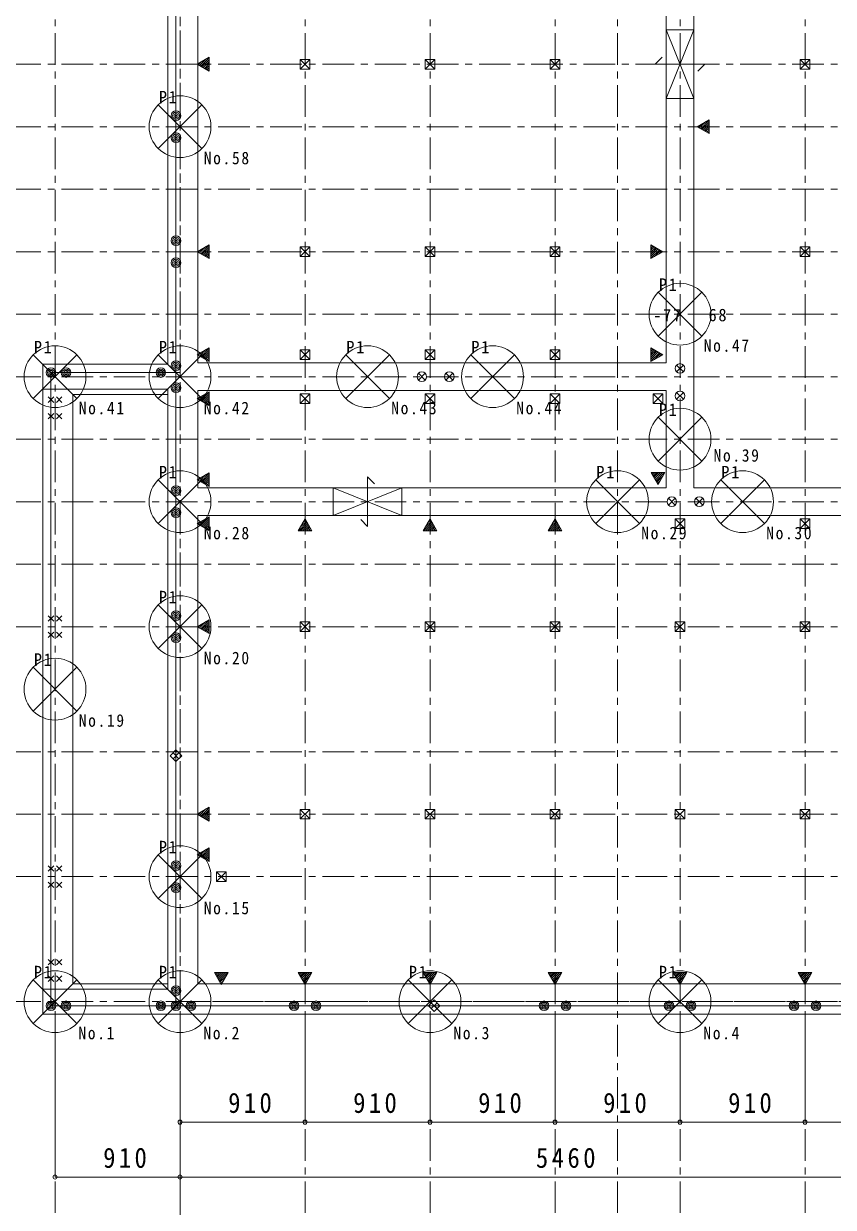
# Model space of a CAD drawing. Units: millimetres at full size, sheet at 1:50. Extents: x -17704 to 55037, y -1981 to 18549.
# Drawn here: x 31021 to 36915, y 5087 to 13704 of the extents above; entities that cross this region are included whole.
import ezdxf

# ---------------------------------------------------------------- set-up
doc = ezdxf.new("R2010")
doc.units = ezdxf.units.MM
doc.header["$LTSCALE"] = 50
doc.linetypes.add('USER2', pattern=[7.6, 4.6, -1, 1, -1])
for name, color, linetype, lineweight in [('0-1_画層21', 30, 'Continuous', 18), ('8-0', 9, 'Continuous', 18), ('F-0', 7, 'Continuous', 18)]:
    doc.layers.add(name, color=color, linetype=linetype, lineweight=lineweight)
doc.styles.add('ＭＳ ゴシック', font='')
doc.styles.get('ＭＳ ゴシック').set_extended_font_data('MS Gothic')

msp = doc.modelspace()

# ---------------------------------------------------------------- linework, layer by layer
at = {"layer": '0-1_画層21'}
for p, q in [((32069.28, 11223.83), (32069.28, 14863.83)), ((32129.28, 6553.84), (32129.28, 14803.83)), ((32289.28, 14643.83), (32289.28, 11233.83)), ((35699.28, 11233.83), (35699.28, 14643.83)), ((35899.27, 14643.83), (35899.27, 10323.83)), ((35899.27, 13158.83), (35699.27, 13658.83)), ((35899.27, 13158.83), (35699.28, 13158.83)), ((31159.28, 11223.83), (32069.28, 11223.83)), ((31159.28, 11043.83), (31159.28, 11223.83)), ((32289.28, 11233.83), (35699.28, 11233.83)), ((31159.28, 6673.84), (31159.28, 11043.83)), ((32069.28, 11043.83), (31159.28, 11043.83)), ((32069.28, 6673.84), (32069.28, 11043.83)), ((35699.28, 11033.83), (32289.28, 11033.83)), ((31379.28, 11003.83), (31379.28, 6713.84)), ((32069.28, 11003.83), (31379.28, 11003.83)), ((33774.28, 10323.83), (33274.27, 10123.83)), ((33774.28, 10323.83), (33774.28, 10123.83)), ((35899.27, 10323.83), (37519.27, 10323.83)), ((32289.28, 10123.83), (32289.28, 6713.84)), ((37519.27, 10123.83), (32289.28, 10123.83)), ((31379.28, 6713.84), (32069.28, 6713.84)), ((32289.28, 6713.84), (42069.27, 6713.84)), ((32289.28, 6493.84), (31159.28, 6493.84)), ((51814.25, 6493.84), (32069.28, 6493.84))]:
    msp.add_line(p, q, dxfattribs=at)
for points in [[(35699.28, 13658.83), (35899.27, 13658.83), (35699.27, 13158.82)], [(32289.28, 10323.83), (35699.28, 10323.83), (35699.28, 11033.83)], [(33274.28, 10123.83), (33274.28, 10323.83), (33774.28, 10123.83)], [(31159.28, 6493.84), (31159.28, 6673.84), (32069.28, 6673.84)]]:
    msp.add_lwpolyline(points, dxfattribs=at)
at = {"layer": '8-0', "linetype": 'USER2'}
for p, q in [((31249.28, 4665.27), (31249.28, 17849.36)), ((32159.28, 4665.27), (32159.28, 17849.36)), ((33069.28, 4665.27), (33069.28, 17849.36)), ((33979.28, 4665.27), (33979.28, 17849.36)), ((34889.28, 4665.27), (34889.28, 17849.36)), ((35344.28, 4665.27), (35344.28, 17849.36)), ((35799.28, 4665.27), (35799.28, 17849.36)), ((36709.27, 4665.27), (36709.27, 17849.36)), ((29396.01, 13408.83), (52724.25, 13408.83)), ((29396.01, 12953.83), (52724.25, 12953.83)), ((29396.01, 12498.83), (52724.25, 12498.83)), ((29396.01, 12043.83), (52724.25, 12043.83)), ((29396.01, 11588.83), (52724.25, 11588.83)), ((29396.01, 11133.83), (52724.25, 11133.83)), ((29396.01, 10678.83), (52724.25, 10678.83)), ((29396.01, 10223.83), (52724.25, 10223.83)), ((29396.01, 9768.83), (52724.25, 9768.83)), ((29396.01, 9313.83), (52724.25, 9313.83)), ((29396.01, 8403.84), (52724.25, 8403.84)), ((29396.01, 7948.84), (52724.25, 7948.84)), ((29396.01, 7493.84), (52724.25, 7493.84)), ((29396.01, 6583.84), (52724.25, 6583.84))]:
    msp.add_line(p, q, dxfattribs=at)
at = {"layer": '8-0'}
for p, q in [((35699.28, 13158.83), (35699.28, 13658.83)), ((35899.27, 13658.83), (35899.27, 13158.83)), ((32300.68, 13399.36), (32345.5, 13444.17)), ((32309.65, 13394.18), (32370.88, 13455.41)), ((33034.28, 13373.83), (33104.28, 13443.83)), ((33104.28, 13373.83), (33034.28, 13443.83)), ((33944.28, 13373.83), (34014.28, 13443.83)), ((34014.28, 13373.83), (33944.28, 13443.83)), ((34854.28, 13373.83), (34924.28, 13443.83)), ((34924.28, 13373.83), (34854.28, 13443.83)), ((35619.28, 13408.83), (35669.28, 13458.83)), ((36674.27, 13373.83), (36744.27, 13443.83)), ((36744.27, 13373.83), (36674.27, 13443.83)), ((32291.72, 13404.53), (32312.04, 13424.86)), ((32318.62, 13389), (32370.88, 13441.27)), ((32327.58, 13383.83), (32370.88, 13427.13)), ((32336.55, 13378.65), (32370.88, 13412.99)), ((32345.51, 13373.48), (32370.88, 13398.85)), ((32354.48, 13368.3), (32370.88, 13384.7)), ((32363.44, 13363.12), (32370.88, 13370.56)), ((35979.27, 13408.83), (35619.28, 13408.83)), ((35979.27, 13408.83), (35929.27, 13358.83)), ((35931.71, 12949.53), (35952.03, 12969.86)), ((35940.68, 12944.36), (35985.5, 12989.17)), ((35949.64, 12939.18), (36010.88, 13000.41)), ((35958.61, 12934.01), (36010.88, 12986.27)), ((35967.58, 12928.83), (36010.88, 12972.13)), ((35976.54, 12923.65), (36010.88, 12957.99)), ((35985.51, 12918.48), (36010.88, 12943.85)), ((35994.47, 12913.3), (36010.88, 12929.7)), ((36003.44, 12908.12), (36010.88, 12915.56)), ((32300.68, 12034.36), (32345.5, 12079.18)), ((32309.65, 12029.18), (32370.88, 12090.42)), ((32318.62, 12024.01), (32370.88, 12076.27)), ((33034.28, 12008.83), (33104.28, 12078.83)), ((33104.28, 12008.83), (33034.28, 12078.83)), ((33944.28, 12008.83), (34014.28, 12078.83)), ((34014.28, 12008.83), (33944.28, 12078.83)), ((34854.28, 12008.83), (34924.28, 12078.83)), ((34924.28, 12008.83), (34854.28, 12078.83)), ((35587.67, 12082.1), (35595.11, 12089.54)), ((35587.67, 12067.96), (35604.08, 12084.36)), ((35587.67, 12053.81), (35613.04, 12079.18)), ((35587.67, 12039.67), (35622.01, 12074.01)), ((35587.67, 12025.53), (35630.97, 12068.83)), ((36674.27, 12008.83), (36744.27, 12078.83)), ((36744.27, 12008.83), (36674.27, 12078.83)), ((32291.72, 12039.54), (32312.04, 12059.86)), ((32327.58, 12018.83), (32370.88, 12062.13)), ((32336.55, 12013.65), (32370.88, 12047.99)), ((32345.51, 12008.48), (32370.88, 12033.85)), ((32354.48, 12003.3), (32370.88, 12019.71)), ((32363.44, 11998.12), (32370.88, 12005.56)), ((35587.67, 12011.39), (35639.94, 12063.65)), ((35587.67, 11997.24), (35648.91, 12058.48)), ((35613.05, 12008.48), (35657.87, 12053.3)), ((35646.52, 12027.8), (35666.84, 12048.12)), ((32291.72, 11289.54), (32312.04, 11309.86)), ((32300.68, 11284.36), (32345.5, 11329.18)), ((32309.65, 11279.18), (32370.88, 11340.42)), ((32318.62, 11274.01), (32370.88, 11326.27)), ((32327.58, 11268.83), (32370.88, 11312.13)), ((32336.55, 11263.65), (32370.88, 11297.99)), ((33034.28, 11258.83), (33104.28, 11328.83)), ((33104.28, 11258.83), (33034.28, 11328.83)), ((33944.28, 11258.83), (34014.28, 11328.83)), ((34014.28, 11258.83), (33944.28, 11328.83)), ((34854.28, 11258.83), (34924.28, 11328.83)), ((34924.28, 11258.83), (34854.28, 11328.83)), ((35587.67, 11332.1), (35595.11, 11339.54)), ((35587.67, 11317.96), (35604.08, 11334.36)), ((35587.67, 11303.81), (35613.04, 11329.18)), ((35587.67, 11289.67), (35622.01, 11324.01)), ((35587.67, 11275.53), (35630.97, 11318.83)), ((35587.67, 11261.39), (35639.94, 11313.65)), ((35587.67, 11247.25), (35648.91, 11308.48)), ((35613.05, 11258.49), (35657.87, 11303.3)), ((35646.52, 11277.8), (35666.84, 11298.13)), ((32345.51, 11258.48), (32370.88, 11283.85)), ((32354.48, 11253.3), (32370.88, 11269.71)), ((32363.44, 11248.13), (32370.88, 11255.56)), ((35774.53, 11169.08), (35824.02, 11218.58)), ((35824.02, 11169.08), (35774.53, 11218.58)), ((31219.28, 11163.83), (32159.28, 11163.83)), ((31219.28, 6553.84), (31219.28, 11163.83)), ((33894.53, 11109.08), (33944.03, 11158.58)), ((33944.03, 11109.08), (33894.53, 11158.58)), ((34094.53, 11109.08), (34144.03, 11158.58)), ((34144.03, 11109.08), (34094.53, 11158.58)), ((32289.28, 11033.83), (32289.28, 10323.83)), ((31199.28, 10946.33), (31239.28, 10986.33)), ((31239.28, 10946.33), (31199.28, 10986.33)), ((31259.28, 10946.33), (31299.28, 10986.33)), ((31299.28, 10946.33), (31259.28, 10986.33)), ((32291.72, 10969.54), (32312.04, 10989.86)), ((32300.68, 10964.36), (32345.5, 11009.18)), ((32309.65, 10959.18), (32370.88, 11020.42)), ((32318.62, 10954.01), (32370.88, 11006.28)), ((32327.58, 10948.83), (32370.88, 10992.13)), ((32336.55, 10943.66), (32370.88, 10977.99)), ((32345.51, 10938.48), (32370.88, 10963.85)), ((32354.48, 10933.3), (32370.88, 10949.71)), ((33034.28, 10938.83), (33104.28, 11008.83)), ((33104.28, 10938.83), (33034.28, 11008.83)), ((33944.28, 10938.83), (34014.28, 11008.83)), ((34014.28, 10938.83), (33944.28, 11008.83)), ((34854.28, 10938.83), (34924.28, 11008.83)), ((34924.28, 10938.83), (34854.28, 11008.83)), ((35604.28, 10938.83), (35674.28, 11008.83)), ((35674.28, 10938.83), (35604.28, 11008.83)), ((35774.53, 10969.08), (35824.02, 11018.58)), ((35824.02, 10969.08), (35774.53, 11018.58)), ((31199.28, 10826.33), (31239.28, 10866.33)), ((31239.28, 10826.33), (31199.28, 10866.33)), ((31259.28, 10826.33), (31299.28, 10866.33)), ((31299.28, 10826.33), (31259.28, 10866.33)), ((32363.44, 10928.13), (32370.88, 10935.56)), ((32309.65, 10369.19), (32370.88, 10430.42)), ((35593.57, 10428), (35601.01, 10435.43)), ((35598.75, 10419.03), (35615.15, 10435.43)), ((35603.92, 10410.07), (35629.29, 10435.43)), ((35609.1, 10401.1), (35643.43, 10435.43)), ((35614.28, 10392.13), (35657.58, 10435.43)), ((35619.45, 10383.17), (35671.72, 10435.43)), ((35624.63, 10374.2), (35685.86, 10435.43)), ((32291.72, 10379.54), (32312.04, 10399.86)), ((32300.68, 10374.36), (32345.5, 10419.18)), ((32318.62, 10364.01), (32370.88, 10416.28)), ((32327.58, 10358.83), (32370.88, 10402.13)), ((32336.55, 10353.66), (32370.88, 10387.99)), ((32345.51, 10348.48), (32370.88, 10373.85)), ((32354.48, 10343.3), (32370.88, 10359.71)), ((32363.44, 10338.13), (32370.88, 10345.57)), ((33524.28, 10403.83), (33524.28, 10043.83)), ((33524.28, 10403.83), (33574.28, 10353.83)), ((35629.8, 10365.24), (35674.62, 10410.05)), ((35634.98, 10356.27), (35655.3, 10376.59)), ((33274.28, 10323.83), (33774.28, 10323.83)), ((35714.53, 10199.08), (35764.02, 10248.58)), ((35764.02, 10199.08), (35714.53, 10248.58)), ((35914.53, 10199.08), (35964.02, 10248.58)), ((35964.02, 10199.08), (35914.53, 10248.58)), ((32300.68, 10054.36), (32345.5, 10099.18)), ((32309.65, 10049.19), (32370.88, 10110.42)), ((32318.62, 10044.01), (32370.88, 10096.28)), ((33033.93, 10037.61), (33078.75, 10082.43)), ((33053.25, 10071.07), (33073.57, 10091.39)), ((33774.28, 10123.83), (33274.28, 10123.83)), ((33524.28, 10043.83), (33474.28, 10093.83)), ((33943.93, 10037.61), (33988.75, 10082.43)), ((33963.25, 10071.07), (33983.57, 10091.39)), ((34853.93, 10037.61), (34898.75, 10082.43)), ((34873.25, 10071.07), (34893.57, 10091.39)), ((35764.28, 10028.83), (35834.28, 10098.83)), ((35834.28, 10028.83), (35764.28, 10098.83)), ((36674.27, 10028.83), (36744.27, 10098.83)), ((36744.27, 10028.83), (36674.27, 10098.83)), ((32291.72, 10059.54), (32312.04, 10079.86)), ((32327.58, 10038.83), (32370.88, 10082.13)), ((32336.55, 10033.66), (32370.88, 10067.99)), ((32345.51, 10028.48), (32370.88, 10053.85)), ((32354.48, 10023.3), (32370.88, 10039.71)), ((32363.44, 10018.13), (32370.88, 10025.57)), ((33022.69, 10012.23), (33083.93, 10073.46)), ((33036.84, 10012.23), (33089.1, 10064.5)), ((33050.98, 10012.23), (33094.28, 10055.53)), ((33065.12, 10012.23), (33099.46, 10046.57)), ((33079.26, 10012.23), (33104.63, 10037.6)), ((33093.4, 10012.23), (33109.81, 10028.63)), ((33107.55, 10012.23), (33114.98, 10019.67)), ((33932.69, 10012.23), (33993.92, 10073.46)), ((33946.83, 10012.23), (33999.1, 10064.5)), ((33960.98, 10012.23), (34004.28, 10055.53)), ((33975.12, 10012.23), (34009.45, 10046.57)), ((33989.26, 10012.23), (34014.63, 10037.6)), ((34003.4, 10012.23), (34019.81, 10028.63)), ((34017.54, 10012.23), (34024.98, 10019.67)), ((34842.69, 10012.23), (34903.92, 10073.46)), ((34856.83, 10012.23), (34909.1, 10064.5)), ((34870.98, 10012.23), (34914.28, 10055.53)), ((34885.12, 10012.23), (34919.45, 10046.57)), ((34899.26, 10012.23), (34924.63, 10037.6)), ((34913.4, 10012.23), (34929.81, 10028.63)), ((34927.54, 10012.23), (34934.98, 10019.67)), ((31199.28, 9353.83), (31239.28, 9393.83)), ((31239.28, 9353.83), (31199.28, 9393.83)), ((31259.28, 9353.83), (31299.28, 9393.83)), ((31299.28, 9353.83), (31259.28, 9393.83)), ((32291.72, 9309.54), (32312.04, 9329.86)), ((32300.68, 9304.36), (32345.5, 9349.18)), ((32309.65, 9299.19), (32370.88, 9360.42)), ((32318.62, 9294.01), (32370.88, 9346.28)), ((32327.58, 9288.83), (32370.88, 9332.14)), ((32336.55, 9283.66), (32370.88, 9317.99)), ((33034.28, 9278.83), (33104.28, 9348.83)), ((33104.28, 9278.83), (33034.28, 9348.83)), ((33944.28, 9278.83), (34014.28, 9348.83)), ((34014.28, 9278.83), (33944.28, 9348.83)), ((34854.28, 9278.83), (34924.28, 9348.83)), ((34924.28, 9278.83), (34854.28, 9348.83)), ((35764.28, 9278.83), (35834.28, 9348.83)), ((35834.28, 9278.83), (35764.28, 9348.83)), ((36674.27, 9278.83), (36744.27, 9348.83)), ((36744.27, 9278.83), (36674.27, 9348.83)), ((31199.28, 9233.83), (31239.28, 9273.83)), ((31239.28, 9233.83), (31199.28, 9273.83)), ((31259.28, 9233.83), (31299.28, 9273.83)), ((31299.28, 9233.83), (31259.28, 9273.83)), ((32345.51, 9278.48), (32370.88, 9303.85)), ((32354.48, 9273.3), (32370.88, 9289.71)), ((32363.44, 9268.13), (32370.88, 9275.57)), ((32087.07, 8374.05), (32129.07, 8416.05)), ((32129.07, 8331.62), (32087.07, 8373.62)), ((32108.28, 8352.84), (32150.28, 8394.84)), ((32150.28, 8352.84), (32108.28, 8394.84)), ((32171.49, 8374.05), (32129.49, 8416.05)), ((32129.49, 8331.62), (32171.49, 8373.62)), ((32291.72, 7944.54), (32312.04, 7964.86)), ((32300.68, 7939.36), (32345.5, 7984.18)), ((32309.65, 7934.19), (32370.88, 7995.42)), ((32318.62, 7929.01), (32370.88, 7981.28)), ((32327.58, 7923.84), (32370.88, 7967.14)), ((32336.55, 7918.66), (32370.88, 7952.99)), ((32345.51, 7913.48), (32370.88, 7938.85)), ((33034.28, 7913.84), (33104.28, 7983.84)), ((33104.28, 7913.84), (33034.28, 7983.84)), ((33944.28, 7913.84), (34014.28, 7983.84)), ((34014.28, 7913.84), (33944.28, 7983.84)), ((34854.28, 7913.84), (34924.28, 7983.84)), ((34924.28, 7913.84), (34854.28, 7983.84)), ((35764.28, 7913.84), (35834.28, 7983.84)), ((35834.28, 7913.84), (35764.28, 7983.84)), ((36674.27, 7913.84), (36744.27, 7983.84)), ((36744.27, 7913.84), (36674.27, 7983.84)), ((32354.48, 7908.31), (32370.88, 7924.71)), ((32363.44, 7903.13), (32370.88, 7910.57)), ((32291.72, 7649.54), (32312.04, 7669.86)), ((32300.68, 7644.37), (32345.5, 7689.18)), ((32309.65, 7639.19), (32370.88, 7700.42)), ((32318.62, 7634.01), (32370.88, 7686.28)), ((32327.58, 7628.84), (32370.88, 7672.14)), ((32336.55, 7623.66), (32370.88, 7658)), ((32345.51, 7618.48), (32370.88, 7643.85)), ((32354.48, 7613.31), (32370.88, 7629.71)), ((32363.44, 7608.13), (32370.88, 7615.57)), ((31199.28, 7533.84), (31239.28, 7573.84)), ((31239.28, 7533.84), (31199.28, 7573.84)), ((31259.28, 7533.84), (31299.28, 7573.84)), ((31299.28, 7533.84), (31259.28, 7573.84)), ((32424.28, 7458.84), (32494.28, 7528.84)), ((32494.28, 7458.84), (32424.28, 7528.84)), ((31199.28, 7413.84), (31239.28, 7453.84)), ((31239.28, 7413.84), (31199.28, 7453.84)), ((31259.28, 7413.84), (31299.28, 7453.84)), ((31299.28, 7413.84), (31259.28, 7453.84)), ((31199.28, 6851.34), (31239.28, 6891.34)), ((31239.28, 6851.34), (31199.28, 6891.34)), ((31259.28, 6851.34), (31299.28, 6891.34)), ((31299.28, 6851.34), (31259.28, 6891.34)), ((31199.28, 6731.34), (31239.28, 6771.34)), ((31239.28, 6731.34), (31199.28, 6771.34)), ((31259.28, 6731.34), (31299.28, 6771.34)), ((31299.28, 6731.34), (31259.28, 6771.34)), ((32413.57, 6788), (32421.01, 6795.44)), ((32418.75, 6779.04), (32435.15, 6795.44)), ((32423.93, 6770.07), (32449.3, 6795.44)), ((32429.1, 6761.1), (32463.44, 6795.44)), ((32434.28, 6752.14), (32477.58, 6795.44)), ((32439.46, 6743.17), (32491.72, 6795.44)), ((32444.63, 6734.21), (32505.87, 6795.44)), ((32449.81, 6725.24), (32494.63, 6770.06)), ((32454.99, 6716.28), (32475.31, 6736.6)), ((33023.57, 6788), (33031.01, 6795.44)), ((33028.75, 6779.04), (33045.15, 6795.44)), ((33033.93, 6770.07), (33059.3, 6795.44)), ((33039.1, 6761.1), (33073.44, 6795.44)), ((33044.28, 6752.14), (33087.58, 6795.44)), ((33049.46, 6743.17), (33101.72, 6795.44)), ((33054.63, 6734.21), (33115.86, 6795.44)), ((33059.81, 6725.24), (33104.62, 6770.06)), ((33064.98, 6716.28), (33085.31, 6736.6)), ((33933.57, 6788), (33941.01, 6795.44)), ((33938.75, 6779.04), (33955.15, 6795.44)), ((33943.92, 6770.07), (33969.29, 6795.44)), ((33949.1, 6761.1), (33983.44, 6795.44)), ((33954.28, 6752.14), (33997.58, 6795.44)), ((33959.45, 6743.17), (34011.72, 6795.44)), ((33964.63, 6734.21), (34025.86, 6795.44)), ((33969.81, 6725.24), (34014.62, 6770.06)), ((33974.98, 6716.28), (33995.3, 6736.6)), ((34843.57, 6788), (34851.01, 6795.44)), ((34848.75, 6779.04), (34865.15, 6795.44)), ((34853.92, 6770.07), (34879.29, 6795.44)), ((34859.1, 6761.1), (34893.44, 6795.44)), ((34864.28, 6752.14), (34907.58, 6795.44)), ((34869.45, 6743.17), (34921.72, 6795.44)), ((34874.63, 6734.21), (34935.86, 6795.44)), ((34879.81, 6725.24), (34924.62, 6770.06)), ((34884.98, 6716.28), (34905.3, 6736.6)), ((35753.57, 6788), (35761.01, 6795.44)), ((35758.75, 6779.04), (35775.15, 6795.44)), ((35763.92, 6770.07), (35789.29, 6795.44)), ((35769.1, 6761.1), (35803.43, 6795.44)), ((35774.28, 6752.14), (35817.58, 6795.44)), ((35779.45, 6743.17), (35831.72, 6795.44)), ((35784.63, 6734.21), (35845.86, 6795.44)), ((35789.8, 6725.24), (35834.62, 6770.06)), ((35794.98, 6716.28), (35815.3, 6736.6)), ((36663.57, 6788), (36671.01, 6795.44)), ((36668.74, 6779.04), (36685.15, 6795.44)), ((36673.92, 6770.07), (36699.29, 6795.44)), ((36679.1, 6761.1), (36713.43, 6795.44)), ((36684.27, 6752.14), (36727.58, 6795.44)), ((36689.45, 6743.17), (36741.72, 6795.44)), ((36694.63, 6734.21), (36755.86, 6795.44)), ((36699.8, 6725.24), (36744.62, 6770.06)), ((36704.98, 6716.28), (36725.3, 6736.6)), ((33967.06, 6554.05), (34009.06, 6596.05)), ((34009.06, 6511.62), (33967.06, 6553.62)), ((33988.28, 6532.84), (34030.28, 6574.84)), ((34030.28, 6532.84), (33988.28, 6574.84)), ((34051.49, 6554.05), (34009.49, 6596.05)), ((34009.49, 6511.62), (34051.49, 6553.62)), ((31249.28, 5306.81), (31249.28, 6506.81)), ((32159.28, 5306.81), (32159.28, 6506.81)), ((32159.28, 5306.81), (32159.28, 6506.81)), ((32159.28, 5706.81), (32159.28, 6506.81)), ((33069.28, 5706.81), (33069.28, 6506.81)), ((33069.28, 5706.81), (33069.28, 6506.81)), ((33979.28, 5706.81), (33979.28, 6506.81)), ((33979.28, 5706.81), (33979.28, 6506.81)), ((34889.28, 5706.81), (34889.28, 6506.81)), ((34889.28, 5706.81), (34889.28, 6506.81)), ((35799.28, 5706.81), (35799.28, 6506.81)), ((35799.28, 5706.81), (35799.28, 6506.81)), ((36709.27, 5706.81), (36709.27, 6506.81)), ((36709.27, 5706.81), (36709.27, 6506.81)), ((32159.28, 4850.27), (32159.28, 6250.27)), ((32159.28, 5706.81), (33069.28, 5706.81)), ((33069.28, 5706.81), (33979.28, 5706.81)), ((33979.28, 5706.81), (34889.28, 5706.81)), ((34889.28, 5706.81), (35799.28, 5706.81)), ((35799.28, 5706.81), (36709.27, 5706.81)), ((36709.27, 5706.81), (37619.27, 5706.81)), ((31249.28, 5306.81), (32159.28, 5306.81)), ((32159.28, 5306.81), (37619.27, 5306.81))]:
    msp.add_line(p, q, dxfattribs=at)
at = {"layer": '8-0', "linetype": 'USER2'}
msp.add_lwpolyline([(32159.28, 14773.83), (38529.27, 14773.83), (38529.27, 16593.82), (40804.27, 16593.82), (40804.27, 10223.83), (43534.26, 10223.83), (43534.26, 17048.82), (48539.26, 17048.82), (48539.26, 15683.83), (50359.26, 15683.83), (50359.26, 12498.83), (49449.26, 12498.83), (49449.26, 9313.83), (51724.25, 9313.83), (51724.25, 6583.84), (32159.28, 6583.84)], close=True, dxfattribs=at)
at = {"layer": '8-0'}
for points in [[(32284.28, 13408.83), (32370.88, 13358.83), (32370.88, 13458.83)], [(33034.28, 13373.83), (33104.28, 13373.83), (33104.28, 13443.83), (33034.28, 13443.83)], [(33944.28, 13373.83), (34014.28, 13373.83), (34014.28, 13443.83), (33944.28, 13443.83)], [(34854.28, 13373.83), (34924.28, 13373.83), (34924.28, 13443.83), (34854.28, 13443.83)], [(36674.27, 13373.83), (36744.27, 13373.83), (36744.27, 13443.83), (36674.27, 13443.83)], [(35924.27, 12953.83), (36010.88, 12903.83), (36010.88, 13003.83)], [(32284.28, 12043.83), (32370.88, 11993.83), (32370.88, 12093.83)], [(33034.28, 12008.83), (33104.28, 12008.83), (33104.28, 12078.83), (33034.28, 12078.83)], [(33944.28, 12008.83), (34014.28, 12008.83), (34014.28, 12078.83), (33944.28, 12078.83)], [(34854.28, 12008.83), (34924.28, 12008.83), (34924.28, 12078.83), (34854.28, 12078.83)], [(35674.28, 12043.83), (35587.67, 12093.83), (35587.67, 11993.83)], [(36674.27, 12008.83), (36744.27, 12008.83), (36744.27, 12078.83), (36674.27, 12078.83)], [(32284.28, 11293.83), (32370.88, 11243.83), (32370.88, 11343.83)], [(33034.28, 11258.83), (33104.28, 11258.83), (33104.28, 11328.83), (33034.28, 11328.83)], [(33944.28, 11258.83), (34014.28, 11258.83), (34014.28, 11328.83), (33944.28, 11328.83)], [(34854.28, 11258.83), (34924.28, 11258.83), (34924.28, 11328.83), (34854.28, 11328.83)], [(35674.28, 11293.83), (35587.67, 11343.83), (35587.67, 11243.83)], [(32284.28, 10973.83), (32370.88, 10923.83), (32370.88, 11023.83)], [(33034.28, 10938.83), (33104.28, 10938.83), (33104.28, 11008.83), (33034.28, 11008.83)], [(33944.28, 10938.83), (34014.28, 10938.83), (34014.28, 11008.83), (33944.28, 11008.83)], [(34854.28, 10938.83), (34924.28, 10938.83), (34924.28, 11008.83), (34854.28, 11008.83)], [(35604.28, 10938.83), (35674.28, 10938.83), (35674.28, 11008.83), (35604.28, 11008.83)], [(32284.28, 10383.83), (32370.88, 10333.83), (32370.88, 10433.83)], [(35639.28, 10348.83), (35689.28, 10435.43), (35589.28, 10435.43)], [(32284.28, 10063.83), (32370.88, 10013.83), (32370.88, 10113.83)], [(33069.28, 10098.83), (33019.28, 10012.23), (33119.28, 10012.23)], [(33979.28, 10098.83), (33929.28, 10012.23), (34029.28, 10012.23)], [(34889.28, 10098.83), (34839.28, 10012.23), (34939.28, 10012.23)], [(35764.28, 10028.83), (35834.28, 10028.83), (35834.28, 10098.83), (35764.28, 10098.83)], [(36674.27, 10028.83), (36744.27, 10028.83), (36744.27, 10098.83), (36674.27, 10098.83)], [(32284.28, 9313.83), (32370.88, 9263.83), (32370.88, 9363.83)], [(33034.28, 9278.83), (33104.28, 9278.83), (33104.28, 9348.83), (33034.28, 9348.83)], [(33944.28, 9278.83), (34014.28, 9278.83), (34014.28, 9348.83), (33944.28, 9348.83)], [(34854.28, 9278.83), (34924.28, 9278.83), (34924.28, 9348.83), (34854.28, 9348.83)], [(35764.28, 9278.83), (35834.28, 9278.83), (35834.28, 9348.83), (35764.28, 9348.83)], [(36674.27, 9278.83), (36744.27, 9278.83), (36744.27, 9348.83), (36674.27, 9348.83)], [(32284.28, 7948.84), (32370.88, 7898.84), (32370.88, 7998.84)], [(33034.28, 7913.84), (33104.28, 7913.84), (33104.28, 7983.84), (33034.28, 7983.84)], [(33944.28, 7913.84), (34014.28, 7913.84), (34014.28, 7983.84), (33944.28, 7983.84)], [(34854.28, 7913.84), (34924.28, 7913.84), (34924.28, 7983.84), (34854.28, 7983.84)], [(35764.28, 7913.84), (35834.28, 7913.84), (35834.28, 7983.84), (35764.28, 7983.84)], [(36674.27, 7913.84), (36744.27, 7913.84), (36744.27, 7983.84), (36674.27, 7983.84)], [(32284.28, 7653.84), (32370.88, 7603.84), (32370.88, 7703.84)], [(32424.28, 7458.84), (32494.28, 7458.84), (32494.28, 7528.84), (32424.28, 7528.84)], [(32459.28, 6708.84), (32509.28, 6795.44), (32409.28, 6795.44)], [(33069.28, 6708.84), (33119.28, 6795.44), (33019.28, 6795.44)], [(33979.28, 6708.84), (34029.28, 6795.44), (33929.28, 6795.44)], [(34889.28, 6708.84), (34939.28, 6795.44), (34839.28, 6795.44)], [(35799.28, 6708.84), (35849.28, 6795.44), (35749.28, 6795.44)], [(36709.27, 6708.84), (36759.27, 6795.44), (36659.27, 6795.44)]]:
    msp.add_lwpolyline(points, close=True, dxfattribs=at)
msp.add_lwpolyline([(51754.25, 9343.83), (51754.25, 6553.84), (32129.28, 6553.84), (31219.28, 6553.84)], dxfattribs=at)
for centre, radius in [((32129.28, 13033.83), 35), ((32129.28, 13033.83), 25), ((32129.28, 13033.83), 15), ((32129.28, 13033.83), 5), ((32129.28, 12873.83), 35), ((32129.28, 12873.83), 25), ((32129.28, 12873.83), 15), ((32129.28, 12873.83), 5), ((32129.28, 12123.83), 35), ((32129.28, 12123.83), 25), ((32129.28, 12123.83), 15), ((32129.28, 12123.83), 5), ((32129.28, 11963.83), 35), ((32129.28, 11963.83), 25), ((32129.28, 11963.83), 15), ((32129.28, 11963.83), 5), ((32129.28, 11213.83), 35), ((32129.28, 11213.83), 25), ((32129.28, 11213.83), 15), ((32129.28, 11213.83), 5), ((35799.28, 11193.83), 35), ((31219.28, 11163.83), 35), ((31219.28, 11163.83), 25), ((31219.28, 11163.83), 15), ((31219.28, 11163.83), 5), ((31329.28, 11163.83), 35), ((31329.28, 11163.83), 25), ((31329.28, 11163.83), 15), ((31329.28, 11163.83), 5), ((32019.28, 11163.83), 35), ((32019.28, 11163.83), 25), ((32019.28, 11163.83), 15), ((32019.28, 11163.83), 5), ((33919.28, 11133.83), 35), ((34119.28, 11133.83), 35), ((32129.28, 11053.83), 35), ((32129.28, 11053.83), 25), ((32129.28, 11053.83), 15), ((32129.28, 11053.83), 5), ((35799.28, 10993.83), 35), ((32129.28, 10303.83), 35), ((32129.28, 10303.83), 25), ((32129.28, 10303.83), 15), ((32129.28, 10303.83), 5), ((35739.28, 10223.83), 35), ((35939.27, 10223.83), 35), ((32129.28, 10143.83), 35), ((32129.28, 10143.83), 25), ((32129.28, 10143.83), 15), ((32129.28, 10143.83), 5), ((32129.28, 9393.83), 35), ((32129.28, 9393.83), 25), ((32129.28, 9393.83), 15), ((32129.28, 9393.83), 5), ((32129.28, 9233.83), 35), ((32129.28, 9233.83), 25), ((32129.28, 9233.83), 15), ((32129.28, 9233.83), 5), ((32129.28, 7573.84), 35), ((32129.28, 7573.84), 25), ((32129.28, 7573.84), 15), ((32129.28, 7573.84), 5), ((32129.28, 7413.84), 35), ((32129.28, 7413.84), 25), ((32129.28, 7413.84), 15), ((32129.28, 7413.84), 5), ((32129.28, 6663.84), 35), ((32129.28, 6663.84), 25), ((32129.28, 6663.84), 15), ((32129.28, 6663.84), 5), ((31219.28, 6553.84), 35), ((31219.28, 6553.84), 25), ((31219.28, 6553.84), 15), ((31219.28, 6553.84), 5), ((31329.28, 6553.84), 35), ((31329.28, 6553.84), 25), ((31329.28, 6553.84), 15), ((31329.28, 6553.84), 5), ((32019.28, 6553.84), 35), ((32019.28, 6553.84), 25), ((32019.28, 6553.84), 15), ((32019.28, 6553.84), 5), ((32129.28, 6553.84), 35), ((32129.28, 6553.84), 25), ((32129.28, 6553.84), 15), ((32129.28, 6553.84), 5), ((32239.28, 6553.84), 35), ((32239.28, 6553.84), 25), ((32239.28, 6553.84), 15), ((32239.28, 6553.84), 5), ((32989.28, 6553.84), 35), ((32989.28, 6553.84), 25), ((32989.28, 6553.84), 15), ((32989.28, 6553.84), 5), ((33149.28, 6553.84), 35), ((33149.28, 6553.84), 25), ((33149.28, 6553.84), 15), ((33149.28, 6553.84), 5), ((34809.28, 6553.84), 35), ((34809.28, 6553.84), 25), ((34809.28, 6553.84), 15), ((34809.28, 6553.84), 5), ((34969.28, 6553.84), 35), ((34969.28, 6553.84), 25), ((34969.28, 6553.84), 15), ((34969.28, 6553.84), 5), ((35719.28, 6553.84), 35), ((35719.28, 6553.84), 25), ((35719.28, 6553.84), 15), ((35719.28, 6553.84), 5), ((35879.28, 6553.84), 35), ((35879.28, 6553.84), 25), ((35879.28, 6553.84), 15), ((35879.28, 6553.84), 5), ((36629.27, 6553.84), 35), ((36629.27, 6553.84), 25), ((36629.27, 6553.84), 15), ((36629.27, 6553.84), 5), ((36789.27, 6553.84), 35), ((36789.27, 6553.84), 25), ((36789.27, 6553.84), 15), ((36789.27, 6553.84), 5), ((32159.28, 5706.81), 15), ((33069.28, 5706.81), 15), ((33069.28, 5706.81), 15), ((33979.28, 5706.81), 15), ((33979.28, 5706.81), 15), ((34889.28, 5706.81), 15), ((34889.28, 5706.81), 15), ((35799.28, 5706.81), 15), ((35799.28, 5706.81), 15), ((36709.27, 5706.81), 15), ((36709.27, 5706.81), 15), ((31249.28, 5306.81), 15), ((32159.28, 5306.81), 15), ((32159.28, 5306.81), 15)]:
    msp.add_circle(centre, radius, dxfattribs=at)
at = {"layer": 'F-0', "color": 5}
for p, q in [((32000.18, 12794.73), (32318.38, 13112.93)), ((32000.18, 13112.93), (32318.38, 12794.73)), ((35640.18, 11429.73), (35958.38, 11747.93)), ((35640.18, 11747.93), (35958.38, 11429.73)), ((31090.18, 10974.73), (31408.38, 11292.93)), ((31090.18, 11292.93), (31408.38, 10974.73)), ((32000.18, 10974.73), (32318.38, 11292.93)), ((32000.18, 11292.93), (32318.38, 10974.73)), ((33365.18, 10974.73), (33683.38, 11292.93)), ((33365.18, 11292.93), (33683.38, 10974.73)), ((34275.18, 10974.73), (34593.38, 11292.93)), ((34275.18, 11292.93), (34593.38, 10974.73)), ((35640.18, 10519.73), (35958.38, 10837.93)), ((35640.18, 10837.93), (35958.38, 10519.73)), ((32000.18, 10064.73), (32318.38, 10382.93)), ((32000.18, 10382.93), (32318.38, 10064.73)), ((35185.18, 10064.73), (35503.38, 10382.93)), ((35185.18, 10382.93), (35503.38, 10064.73)), ((36095.19, 10064.73), (36413.38, 10382.93)), ((36095.19, 10382.93), (36413.38, 10064.73)), ((32000.18, 9154.73), (32318.38, 9472.93)), ((32000.18, 9472.93), (32318.38, 9154.73)), ((31090.18, 8699.73), (31408.38, 9017.93)), ((31090.18, 9017.93), (31408.38, 8699.73)), ((32000.18, 7334.73), (32318.38, 7652.93)), ((32000.18, 7652.93), (32318.38, 7334.73)), ((31090.18, 6424.73), (31408.38, 6742.93)), ((31090.18, 6742.93), (31408.38, 6424.73)), ((32000.18, 6424.73), (32318.38, 6742.93)), ((32000.18, 6742.93), (32318.38, 6424.73)), ((33820.18, 6424.73), (34138.38, 6742.93)), ((33820.18, 6742.93), (34138.38, 6424.73)), ((35640.18, 6424.73), (35958.38, 6742.93)), ((35640.18, 6742.93), (35958.38, 6424.73))]:
    msp.add_line(p, q, dxfattribs=at)
for centre in [(32159.28, 12953.83), (35799.28, 11588.83), (31249.28, 11133.83), (32159.28, 11133.83), (33524.28, 11133.83), (34434.28, 11133.83), (35799.28, 10678.83), (32159.28, 10223.83), (35344.28, 10223.83), (36254.28, 10223.83), (32159.28, 9313.83), (31249.28, 8858.83), (32159.28, 7493.83), (31249.28, 6583.83), (32159.28, 6583.83), (33979.28, 6583.83), (35799.28, 6583.83)]:
    msp.add_circle(centre, 225, dxfattribs=at)

# ---------------------------------------------------------------- texts
at = {"layer": '8-0', "color": 7, "char_height": 146.6, "attachment_point": 7, "style": 'ＭＳ ゴシック'}
for s, insert in [('\\T1.27;\\W0.9;910', (32509.53, 5771.75)), ('\\T1.27;\\W0.9;910', (33419.53, 5771.75)), ('\\T1.27;\\W0.9;910', (34329.53, 5771.75)), ('\\T1.27;\\W0.9;910', (35239.53, 5771.75)), ('\\T1.27;\\W0.9;910', (36149.53, 5771.75)), ('\\T1.27;\\W0.9;910', (31599.53, 5371.75)), ('\\T1.28;\\W0.9;5460', (34749.64, 5371.75))]:
    msp.add_mtext(s, dxfattribs=dict(at, insert=insert))
at = {"layer": 'F-0', "char_height": 91.64, "attachment_point": 7, "style": 'ＭＳ ゴシック'}
for s, insert in [('\\T1.21;\\W0.95;P1', (32004.64, 13123.13)), ('\\T1.22;\\W0.9;No.58', (32331.86, 12678.63)), ('\\T1.21;\\W0.95;P1', (35644.65, 11758.13)), ('\\T1.21;\\W0.95;-77', (35604.47, 11535.88)), ('\\T1.21;\\W0.95;68', (36006.9, 11535.88)), ('\\T1.21;\\W0.95;P1', (31094.64, 11303.13)), ('\\T1.21;\\W0.95;P1', (32004.64, 11303.13)), ('\\T1.21;\\W0.95;P1', (33369.64, 11303.13)), ('\\T1.21;\\W0.95;P1', (34279.64, 11303.13)), ('\\T1.22;\\W0.9;No.47', (35971.87, 11313.63)), ('\\T1.22;\\W0.9;No.41', (31421.86, 10858.63)), ('\\T1.22;\\W0.9;No.42', (32331.86, 10858.63)), ('\\T1.22;\\W0.9;No.43', (33696.86, 10858.63)), ('\\T1.22;\\W0.9;No.44', (34606.86, 10858.63)), ('\\T1.21;\\W0.95;P1', (35644.65, 10848.13)), ('\\T1.22;\\W0.9;No.39', (36043.45, 10513.75)), ('\\T1.21;\\W0.95;P1', (32004.64, 10393.13)), ('\\T1.21;\\W0.95;P1', (35189.65, 10393.13)), ('\\T1.21;\\W0.95;P1', (36099.65, 10393.13)), ('\\T1.22;\\W0.9;No.28', (32331.86, 9948.63)), ('\\T1.22;\\W0.9;No.29', (35516.87, 9948.63)), ('\\T1.22;\\W0.9;No.30', (36426.87, 9948.63)), ('\\T1.21;\\W0.95;P1', (32004.64, 9483.13)), ('\\T1.21;\\W0.95;P1', (31094.64, 9028.13)), ('\\T1.22;\\W0.9;No.20', (32331.86, 9038.63)), ('\\T1.22;\\W0.9;No.19', (31421.86, 8583.63)), ('\\T1.21;\\W0.95;P1', (32004.64, 7663.13)), ('\\T1.22;\\W0.9;No.15', (32331.86, 7218.63)), ('\\T1.21;\\W0.95;P1', (31094.64, 6753.13)), ('\\T1.21;\\W0.95;P1', (32004.64, 6753.13)), ('\\T1.21;\\W0.95;P1', (33824.64, 6753.13)), ('\\T1.21;\\W0.95;P1', (35644.65, 6753.13)), ('\\T1.22;\\W0.9;No.1', (31419.29, 6308.62)), ('\\T1.22;\\W0.9;No.2', (32329.29, 6308.62)), ('\\T1.22;\\W0.9;No.3', (34149.29, 6308.62)), ('\\T1.22;\\W0.9;No.4', (35969.29, 6308.62))]:
    msp.add_mtext(s, dxfattribs=dict(at, insert=insert))

doc.saveas('drawing.dxf')
